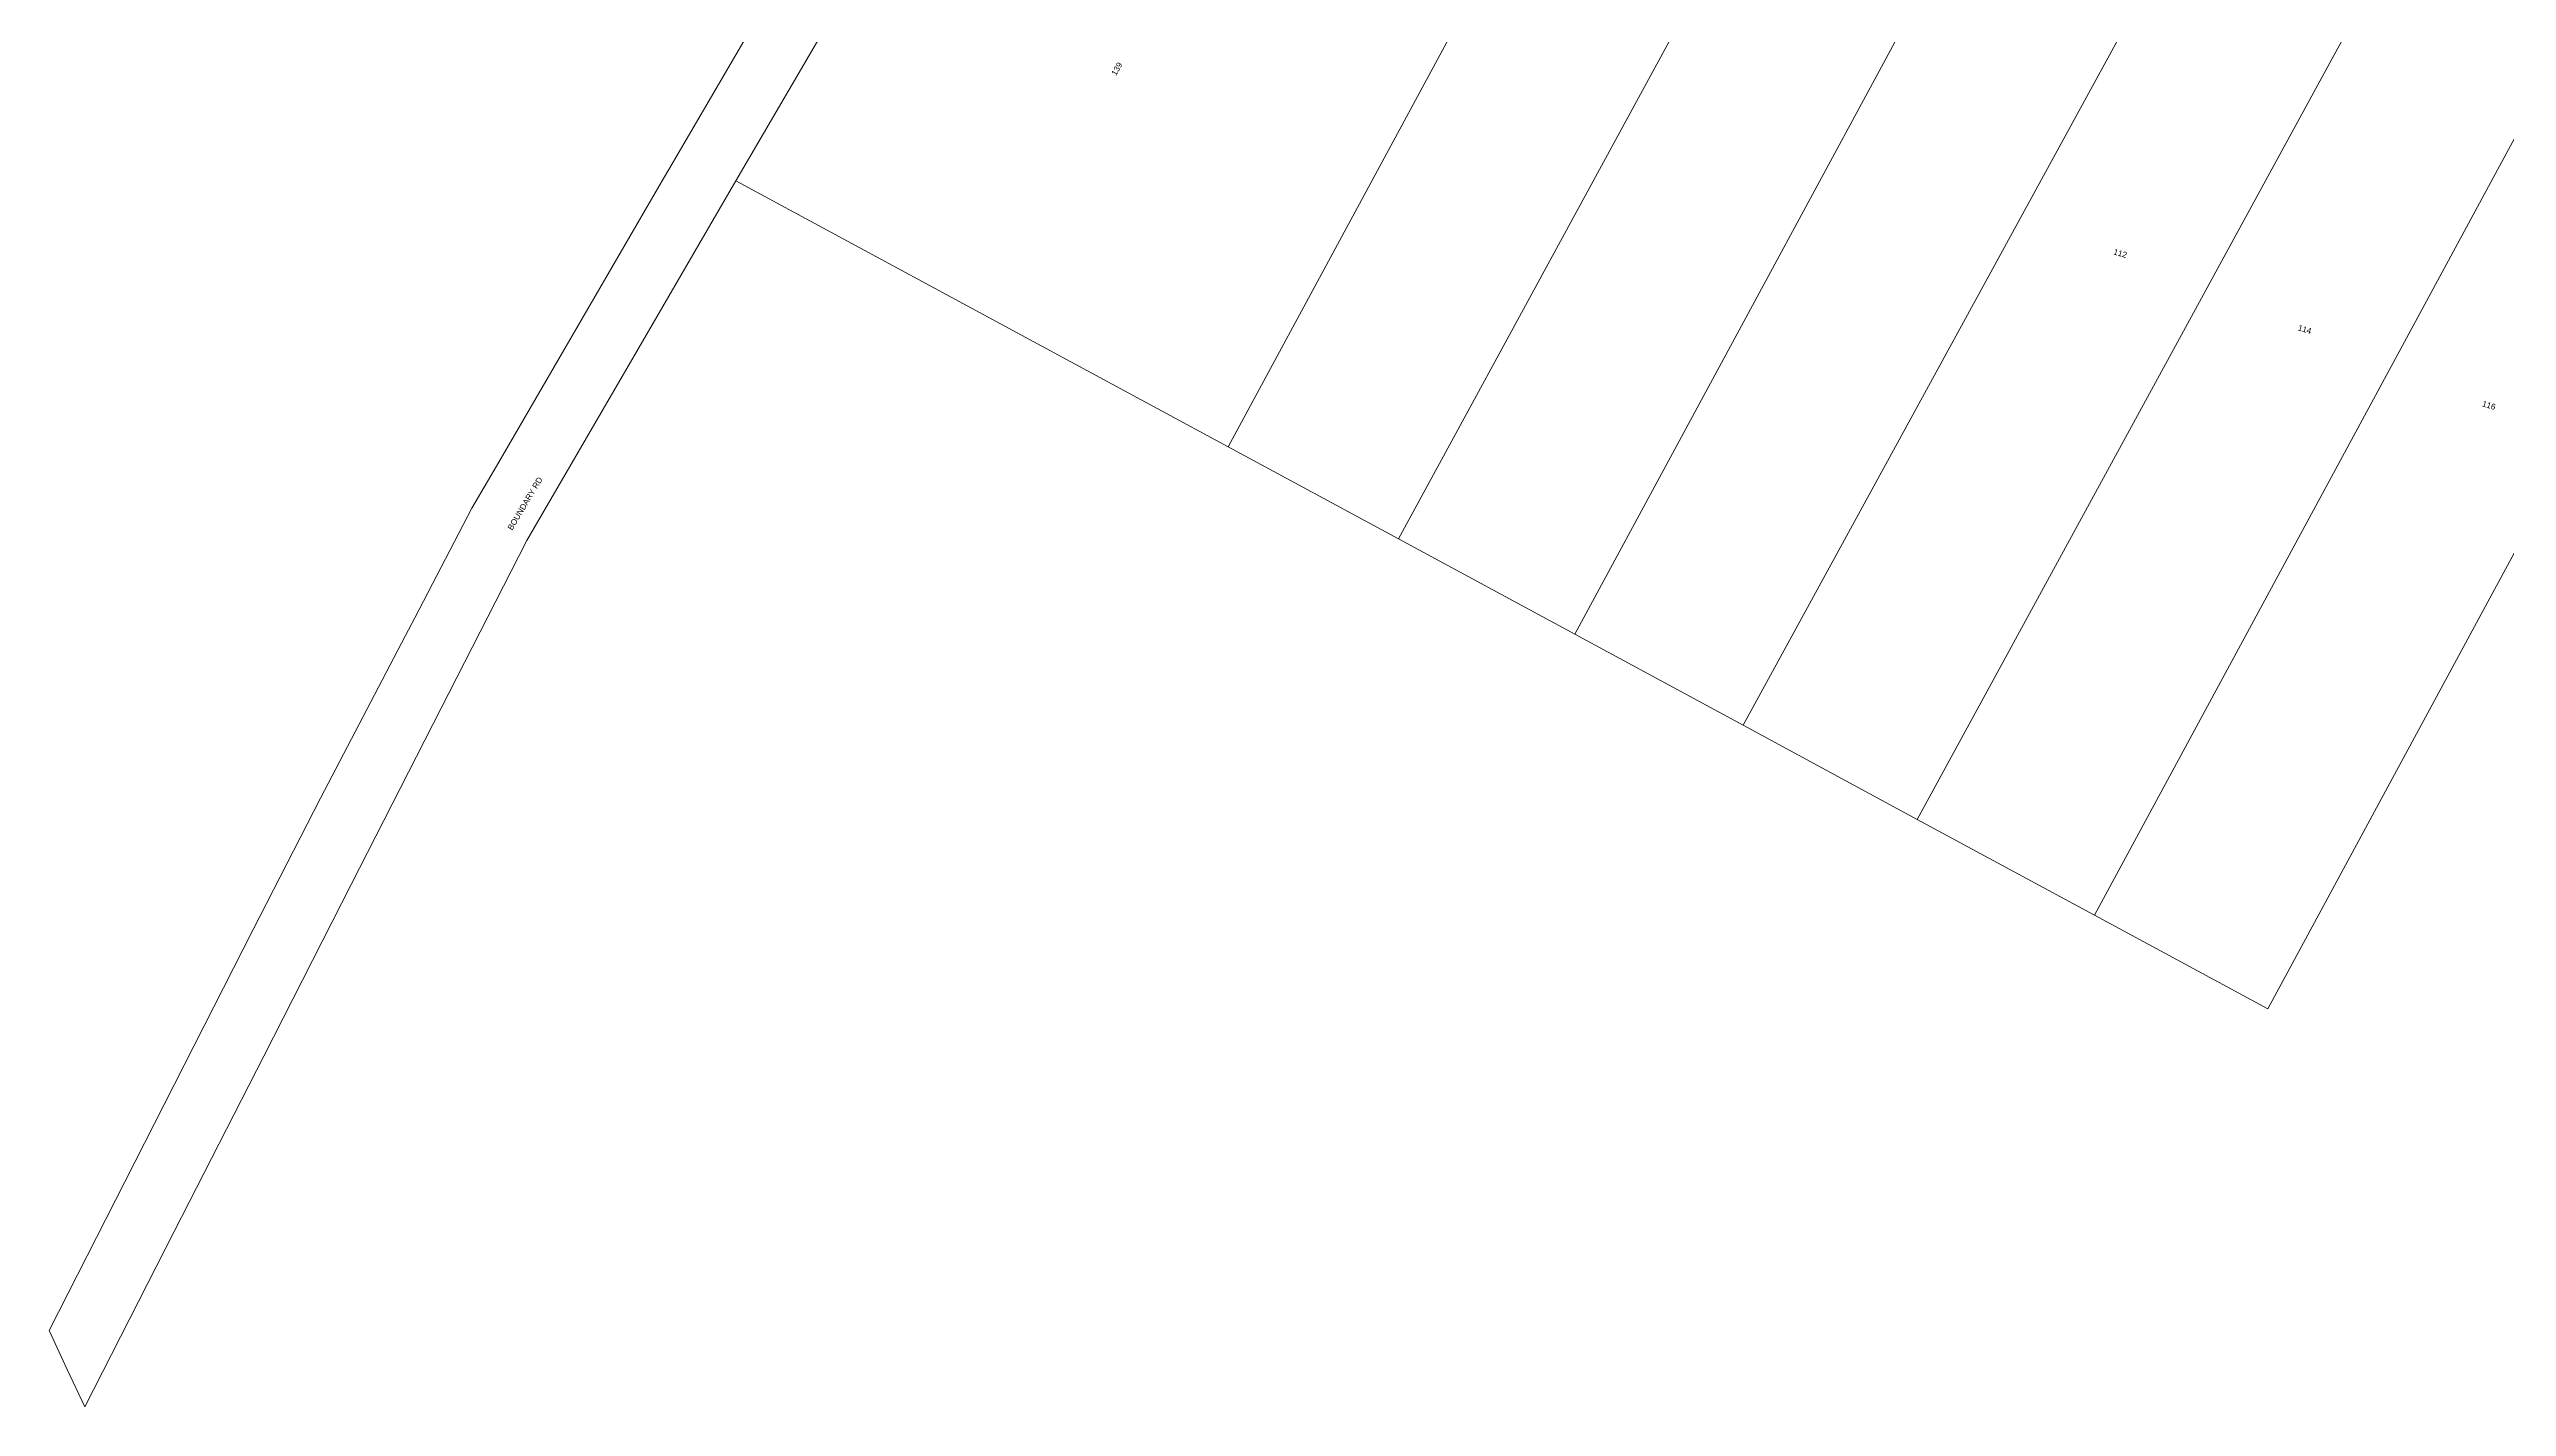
# Model space of a CAD drawing. Header units: metres. Extents: x 303892 to 305050, y 6275818 to 6277177.
# Drawn here: x 303892 to 304652, y 6275818 to 6276238 of the extents above; entities that cross this region are included whole.
import ezdxf

# ---------------------------------------------------------------- set-up
doc = ezdxf.new("R2010")
doc.units = ezdxf.units.M
doc.layers.add('Cadastre Land Parcels_SP_EXT', color=9, linetype='Continuous', lineweight=5)
doc.layers.add('Cadastre Roads_SP_EXT', color=9, linetype='Continuous', lineweight=5)
doc.styles.get("Standard").update_dxf_attribs({"font": 'arial.ttf'})

msp = doc.modelspace()

# ---------------------------------------------------------------- linework, layer by layer
at = {"layer": 'Cadastre Land Parcels_SP_EXT', "linetype": 'Continuous'}
for points in [[(304473.19, 6276387.44), (304416.03, 6276409.87), (304331.24, 6276252.89), (304256.79, 6276115.08), (304309.43, 6276086.62), (304473.19, 6276387.44)], [(304530.35, 6276365.01), (304473.19, 6276387.44), (304309.43, 6276086.62), (304364.01, 6276057.1), (304530.35, 6276365.01)], [(304588.16, 6276343.78), (304573.28, 6276348.17), (304530.35, 6276365.01), (304364.01, 6276057.1), (304416.12, 6276028.92), (304588.16, 6276343.78)], [(304331.24, 6276252.89), (304195.66, 6276353.62), (304104.42, 6276197.39), (304256.79, 6276115.08), (304331.24, 6276252.89)], [(304469.98, 6275999.79), (304647.92, 6276326.14), (304588.16, 6276343.78), (304416.12, 6276028.92), (304469.98, 6275999.79)], [(304707.67, 6276308.51), (304647.92, 6276326.14), (304469.98, 6275999.79), (304524.86, 6275970.11), (304707.67, 6276308.51)], [(304767.43, 6276290.87), (304707.67, 6276308.51), (304524.86, 6275970.11), (304578.47, 6275941.12), (304767.43, 6276290.87)]]:
    msp.add_lwpolyline(points, close=True, dxfattribs=at)
at = {"layer": 'Cadastre Roads_SP_EXT', "linetype": 'Continuous'}
msp.add_lwpolyline([(304172.01, 6276352.13), (304083.66, 6276200.86), (304082.04, 6276198.13), (304030.33, 6276109.09), (304022.75, 6276096.05), (304005.05, 6276062.15), (304002.2, 6276056.68), (303975.92, 6276006.35), (303955.04, 6275965.7), (303915.32, 6275887.63), (303891.94, 6275841.64), (303897.56, 6275829.58), (303902.95, 6275817.99), (303930.65, 6275872.3), (303930.65, 6275872.3), (303958.32, 6275926.54), (303985.37, 6275979.6), (304013.24, 6276034.21), (304039.7, 6276086.07), (304041.99, 6276090.02), (304071.79, 6276141.3), (304101.12, 6276191.65), (304104.42, 6276197.4), (304195.66, 6276353.62)], dxfattribs=at)

# ---------------------------------------------------------------- texts
at = {"layer": 'Cadastre Land Parcels_SP_EXT'}
for s, rotation, p in [('139', 59.62815, (304222.03, 6276229.75)), ('112', 343.4187, (304530.54, 6276174.66)), ('114', 343.41861, (304587.61, 6276151.14)), ('116', 343.41867, (304644.61, 6276127.65))]:
    msp.add_text(s, height=1.8, rotation=rotation, dxfattribs=at).set_placement(p)
at = {"layer": 'Cadastre Roads_SP_EXT'}
msp.add_text('BOUNDARY RD', height=1.8, rotation=59.238, dxfattribs=at).set_placement((304035.2, 6276089.07))

doc.saveas('drawing.dxf')
